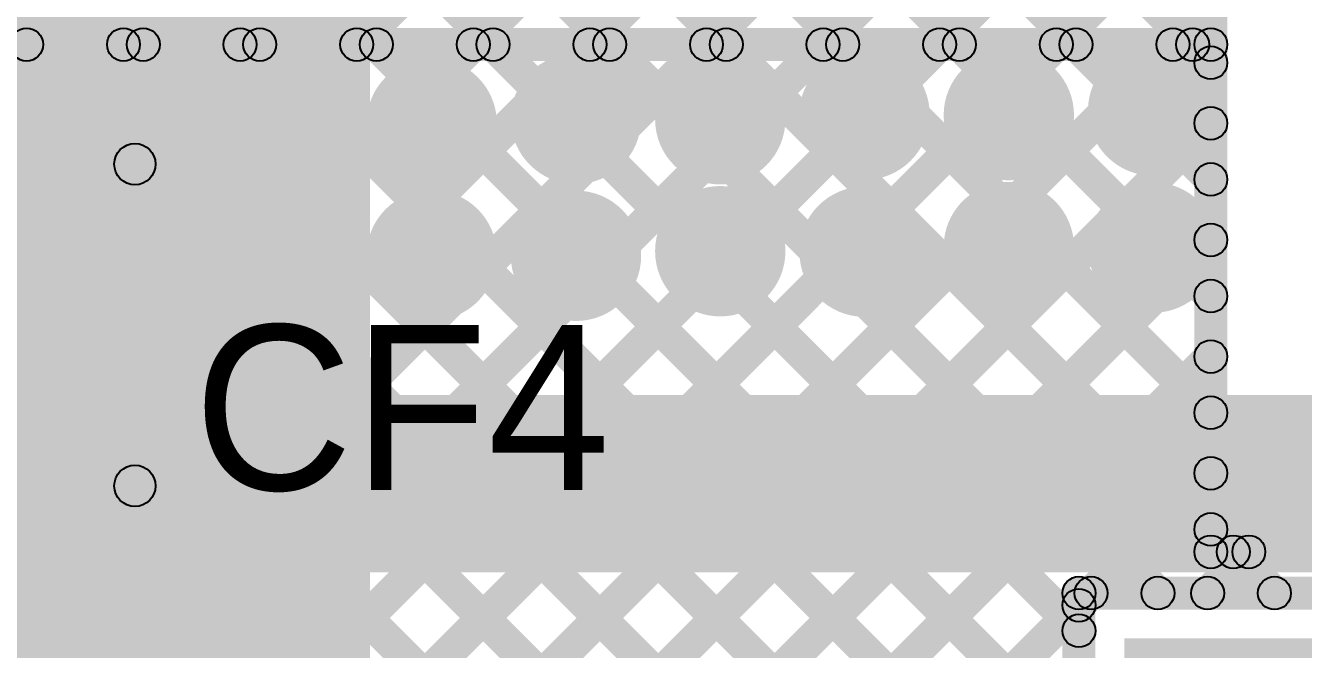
# Model space of a CAD drawing. Header units: millimetres. Extents: x 3.07 to 5.81, y 1.29 to 3.84.
# Drawn here: x 4.4145 to 4.7245, y 3.4713 to 3.6226 of the extents above; entities that cross this region are included whole.
import ezdxf

# ---------------------------------------------------------------- set-up
doc = ezdxf.new("R2010")
doc.units = ezdxf.units.MM
doc.header["$MEASUREMENT"] = 0
for name, color, linetype in [('BottomLayer', 5, 'Continuous'), ('BottomSolder', 6, 'Continuous'), ('TopLayer', 1, 'Continuous'), ('TopOverlay', 2, 'Continuous'), ('TopPaste', 8, 'Continuous'), ('TopSolder', 216, 'Continuous'), ('ViaHoleLayer', 16, 'Continuous')]:
    doc.layers.add(name, color=color, linetype=linetype)

# ---------------------------------------------------------------- blocks, each defined once
blk = doc.blocks.new('EEE_TC1A561UV_81')
at = {"layer": 'TopLayer'}
blk.add_hatch(color=1, dxfattribs=at).paths.add_polyline_path([(0.06102, 0.03937), (0.2185, 0.03937), (0.2185, -0.03937), (0.06102, -0.03937)])
at = {"layer": 'TopOverlay'}
for points in [[(0.12946, 0.16346), (0.13654, 0.17054), (0.17454, 0.13254), (0.16746, 0.12546)], [(0.176, 0.051), (0.166, 0.051), (0.166, 0.129), (0.176, 0.129)]]:
    blk.add_hatch(color=2, dxfattribs=at).paths.add_polyline_path(points)
h = blk.add_hatch(color=2, dxfattribs=at)
edge = h.paths.add_edge_path()
edge.add_arc((0.171, 0.129), 0.005, 0, 360)
h = blk.add_hatch(color=2, dxfattribs=at)
edge = h.paths.add_edge_path()
edge.add_arc((0.171, 0.129), 0.005, 0, 360)
h = blk.add_hatch(color=2, dxfattribs=at)
edge = h.paths.add_edge_path()
edge.add_arc((0.171, 0.051), 0.005, 0, 360)
at = {"layer": 'TopPaste'}
blk.add_hatch(color=8, dxfattribs=at).paths.add_polyline_path([(0.06102, 0.03937), (0.2185, 0.03937), (0.2185, -0.03937), (0.06102, -0.03937)])
at = {"layer": 'TopSolder'}
blk.add_hatch(color=216, dxfattribs=at).paths.add_polyline_path([(0.05702, 0.04337), (0.2225, 0.04337), (0.2225, -0.04337), (0.05702, -0.04337)])
at = {"layer": 'TopOverlay'}
for centre in [(0.171, 0.129), (0.171, 0.129), (0.171, 0.051)]:
    blk.add_circle(centre, 0.005, dxfattribs=at)

msp = doc.modelspace()

# ---------------------------------------------------------------- hatches: boundary and pattern name
at = {"layer": 'BottomLayer'}
for points in [[(4.20407, 3.37817), (4.19841, 3.38383), (4.43541, 3.62083), (4.44107, 3.61517)], [(4.204, 3.614), (4.204, 3.622), (4.702, 3.622), (4.702, 3.614)], [(4.23236, 3.37817), (4.2267, 3.38383), (4.4637, 3.62083), (4.46936, 3.61517)], [(4.26064, 3.37817), (4.25498, 3.38383), (4.49198, 3.62083), (4.49764, 3.61517)], [(4.27048, 3.61517), (4.27614, 3.62083), (4.67283, 3.22414), (4.66717, 3.21848)], [(4.28383, 3.34479), (4.27817, 3.35045), (4.54855, 3.62083), (4.55421, 3.61517)], [(4.28383, 3.31651), (4.27817, 3.32216), (4.57684, 3.62083), (4.58249, 3.61517)], [(4.28383, 3.37308), (4.27817, 3.37873), (4.52027, 3.62083), (4.52592, 3.61517)], [(4.28383, 3.25994), (4.27817, 3.2656), (4.6334, 3.62083), (4.63906, 3.61517)], [(4.28383, 3.28822), (4.27817, 3.29388), (4.60512, 3.62083), (4.61078, 3.61517)], [(4.29035, 3.23817), (4.28469, 3.24383), (4.66169, 3.62083), (4.66735, 3.61517)], [(4.29877, 3.61517), (4.30443, 3.62083), (4.67283, 3.25243), (4.66717, 3.24677)], [(4.31863, 3.23817), (4.31297, 3.24383), (4.68997, 3.62083), (4.69563, 3.61517)], [(4.32705, 3.61517), (4.33271, 3.62083), (4.67283, 3.28071), (4.66717, 3.27505)], [(4.35534, 3.61517), (4.36099, 3.62083), (4.67283, 3.30899), (4.66717, 3.30334)], [(4.38362, 3.61517), (4.38928, 3.62083), (4.67283, 3.33728), (4.66717, 3.33162)], [(4.41191, 3.61517), (4.41756, 3.62083), (4.67283, 3.36556), (4.66717, 3.35991)], [(4.44019, 3.61517), (4.44585, 3.62083), (4.67283, 3.39385), (4.66717, 3.38819)], [(4.46847, 3.61517), (4.47413, 3.62083), (4.67283, 3.42213), (4.66717, 3.41647)], [(4.49676, 3.61517), (4.50242, 3.62083), (4.67283, 3.45042), (4.66717, 3.44476)], [(4.52504, 3.61517), (4.5307, 3.62083), (4.67283, 3.4787), (4.66717, 3.47304)], [(4.55333, 3.61517), (4.55898, 3.62083), (4.69198, 3.48783), (4.68633, 3.48217)], [(4.58161, 3.61517), (4.58727, 3.62083), (4.70483, 3.50327), (4.69917, 3.49761)], [(4.6099, 3.61517), (4.61555, 3.62083), (4.70483, 3.53155), (4.69917, 3.5259)], [(4.63818, 3.61517), (4.64384, 3.62083), (4.70483, 3.55984), (4.69917, 3.55418)], [(4.66646, 3.61517), (4.67212, 3.62083), (4.70483, 3.58812), (4.69917, 3.58246)], [(4.69475, 3.61517), (4.70041, 3.62083), (4.70483, 3.61641), (4.69917, 3.61075)], [(4.706, 3.495), (4.698, 3.495), (4.698, 3.618), (4.706, 3.618)], [(4.34691, 3.23817), (4.34126, 3.24383), (4.69917, 3.60174), (4.70483, 3.59609)], [(4.3752, 3.23817), (4.36954, 3.24383), (4.69917, 3.57346), (4.70483, 3.5678)], [(4.40348, 3.23817), (4.39783, 3.24383), (4.69917, 3.54517), (4.70483, 3.53952)], [(4.67577, 3.48217), (4.67011, 3.48783), (4.69917, 3.51689), (4.70483, 3.51123)], [(4.70405, 3.48217), (4.69839, 3.48783), (4.70839, 3.49783), (4.71405, 3.49217)], [(4.702, 3.491), (4.702, 3.499), (4.736, 3.499), (4.736, 3.491)], [(4.70461, 3.49217), (4.71027, 3.49783), (4.72027, 3.48783), (4.71461, 3.48217)], [(4.67283, 3.47923), (4.66717, 3.48489), (4.67011, 3.48783), (4.67577, 3.48217)], [(4.67, 3.481), (4.67, 3.489), (4.73, 3.489), (4.73, 3.481)], [(4.42183, 3.22823), (4.41617, 3.23389), (4.66717, 3.48489), (4.67283, 3.47923)], [(4.674, 2.02914), (4.666, 2.02914), (4.666, 3.485), (4.674, 3.485)], [(4.681, 2.036), (4.719, 2.036), (4.719, 3.474), (4.681, 3.474)]]:
    msp.add_hatch(color=5, dxfattribs=at).paths.add_polyline_path(points)
h = msp.add_hatch(color=5, dxfattribs=at)
edge = h.paths.add_edge_path()
edge.add_arc((4.41473, 3.618), 0.004, 0, 360)
h = msp.add_hatch(color=5, dxfattribs=at)
edge = h.paths.add_edge_path()
edge.add_arc((4.43824, 3.618), 0.004, 0, 360)
h = msp.add_hatch(color=5, dxfattribs=at)
edge = h.paths.add_edge_path()
edge.add_arc((4.44302, 3.618), 0.004, 0, 360)
h = msp.add_hatch(color=5, dxfattribs=at)
edge = h.paths.add_edge_path()
edge.add_arc((4.46653, 3.618), 0.004, 0, 360)
h = msp.add_hatch(color=5, dxfattribs=at)
edge = h.paths.add_edge_path()
edge.add_arc((4.4713, 3.618), 0.004, 0, 360)
h = msp.add_hatch(color=5, dxfattribs=at)
edge = h.paths.add_edge_path()
edge.add_arc((4.49481, 3.618), 0.004, 0, 360)
h = msp.add_hatch(color=5, dxfattribs=at)
edge = h.paths.add_edge_path()
edge.add_arc((4.49959, 3.618), 0.004, 0, 360)
h = msp.add_hatch(color=5, dxfattribs=at)
edge = h.paths.add_edge_path()
edge.add_arc((4.5231, 3.618), 0.004, 0, 360)
h = msp.add_hatch(color=5, dxfattribs=at)
edge = h.paths.add_edge_path()
edge.add_arc((4.52787, 3.618), 0.004, 0, 360)
h = msp.add_hatch(color=5, dxfattribs=at)
edge = h.paths.add_edge_path()
edge.add_arc((4.55138, 3.618), 0.004, 0, 360)
h = msp.add_hatch(color=5, dxfattribs=at)
edge = h.paths.add_edge_path()
edge.add_arc((4.55616, 3.618), 0.004, 0, 360)
h = msp.add_hatch(color=5, dxfattribs=at)
edge = h.paths.add_edge_path()
edge.add_arc((4.57966, 3.618), 0.004, 0, 360)
h = msp.add_hatch(color=5, dxfattribs=at)
edge = h.paths.add_edge_path()
edge.add_arc((4.58444, 3.618), 0.004, 0, 360)
h = msp.add_hatch(color=5, dxfattribs=at)
edge = h.paths.add_edge_path()
edge.add_arc((4.60795, 3.618), 0.004, 0, 360)
h = msp.add_hatch(color=5, dxfattribs=at)
edge = h.paths.add_edge_path()
edge.add_arc((4.61272, 3.618), 0.004, 0, 360)
h = msp.add_hatch(color=5, dxfattribs=at)
edge = h.paths.add_edge_path()
edge.add_arc((4.63623, 3.618), 0.004, 0, 360)
h = msp.add_hatch(color=5, dxfattribs=at)
edge = h.paths.add_edge_path()
edge.add_arc((4.64101, 3.618), 0.004, 0, 360)
h = msp.add_hatch(color=5, dxfattribs=at)
edge = h.paths.add_edge_path()
edge.add_arc((4.66452, 3.618), 0.004, 0, 360)
h = msp.add_hatch(color=5, dxfattribs=at)
edge = h.paths.add_edge_path()
edge.add_arc((4.66929, 3.618), 0.004, 0, 360)
h = msp.add_hatch(color=5, dxfattribs=at)
edge = h.paths.add_edge_path()
edge.add_arc((4.6928, 3.618), 0.004, 0, 360)
h = msp.add_hatch(color=5, dxfattribs=at)
edge = h.paths.add_edge_path()
edge.add_arc((4.69758, 3.618), 0.004, 0, 360)
h = msp.add_hatch(color=5, dxfattribs=at)
edge = h.paths.add_edge_path()
edge.add_arc((4.702, 3.618), 0.004, 0, 360)
h = msp.add_hatch(color=5, dxfattribs=at)
edge = h.paths.add_edge_path()
edge.add_arc((4.702, 3.618), 0.004, 0, 360)
h = msp.add_hatch(color=5, dxfattribs=at)
edge = h.paths.add_edge_path()
edge.add_arc((4.702, 3.61358), 0.004, 0, 360)
h = msp.add_hatch(color=5, dxfattribs=at)
edge = h.paths.add_edge_path()
edge.add_arc((4.548, 3.6), 0.01181, 0, 360)
h = msp.add_hatch(color=5, dxfattribs=at)
edge = h.paths.add_edge_path()
edge.add_arc((4.583, 3.59989), 0.01181, 0, 360)
h = msp.add_hatch(color=5, dxfattribs=at)
edge = h.paths.add_edge_path()
edge.add_arc((4.618, 3.601), 0.01181, 0, 360)
h = msp.add_hatch(color=5, dxfattribs=at)
edge = h.paths.add_edge_path()
edge.add_arc((4.653, 3.60089), 0.01181, 0, 360)
h = msp.add_hatch(color=5, dxfattribs=at)
edge = h.paths.add_edge_path()
edge.add_arc((4.688, 3.602), 0.01181, 0, 360)
h = msp.add_hatch(color=5, dxfattribs=at)
edge = h.paths.add_edge_path()
edge.add_arc((4.513, 3.59889), 0.01181, 0, 360)
h = msp.add_hatch(color=5, dxfattribs=at)
edge = h.paths.add_edge_path()
edge.add_arc((4.702, 3.59891), 0.004, 0, 360)
h = msp.add_hatch(color=5, dxfattribs=at)
edge = h.paths.add_edge_path()
edge.add_arc((4.702, 3.58529), 0.004, 0, 360)
h = msp.add_hatch(color=5, dxfattribs=at)
edge = h.paths.add_edge_path()
edge.add_arc((4.653, 3.56889), 0.01181, 0, 360)
h = msp.add_hatch(color=5, dxfattribs=at)
edge = h.paths.add_edge_path()
edge.add_arc((4.688, 3.56878), 0.01181, 0, 360)
h = msp.add_hatch(color=5, dxfattribs=at)
edge = h.paths.add_edge_path()
edge.add_arc((4.513, 3.56689), 0.01181, 0, 360)
h = msp.add_hatch(color=5, dxfattribs=at)
edge = h.paths.add_edge_path()
edge.add_arc((4.548, 3.56678), 0.01181, 0, 360)
h = msp.add_hatch(color=5, dxfattribs=at)
edge = h.paths.add_edge_path()
edge.add_arc((4.583, 3.56789), 0.01181, 0, 360)
h = msp.add_hatch(color=5, dxfattribs=at)
edge = h.paths.add_edge_path()
edge.add_arc((4.618, 3.56778), 0.01181, 0, 360)
h = msp.add_hatch(color=5, dxfattribs=at)
edge = h.paths.add_edge_path()
edge.add_arc((4.702, 3.57063), 0.004, 0, 360)
h = msp.add_hatch(color=5, dxfattribs=at)
edge = h.paths.add_edge_path()
edge.add_arc((4.702, 3.55701), 0.004, 0, 360)
h = msp.add_hatch(color=5, dxfattribs=at)
edge = h.paths.add_edge_path()
edge.add_arc((4.702, 3.54235), 0.004, 0, 360)
h = msp.add_hatch(color=5, dxfattribs=at)
edge = h.paths.add_edge_path()
edge.add_arc((4.702, 3.52872), 0.004, 0, 360)
h = msp.add_hatch(color=5, dxfattribs=at)
edge = h.paths.add_edge_path()
edge.add_arc((4.702, 3.51406), 0.004, 0, 360)
h = msp.add_hatch(color=5, dxfattribs=at)
edge = h.paths.add_edge_path()
edge.add_arc((4.702, 3.50044), 0.004, 0, 360)
h = msp.add_hatch(color=5, dxfattribs=at)
edge = h.paths.add_edge_path()
edge.add_arc((4.702, 3.495), 0.004, 0, 360)
h = msp.add_hatch(color=5, dxfattribs=at)
edge = h.paths.add_edge_path()
edge.add_arc((4.702, 3.495), 0.004, 0, 360)
h = msp.add_hatch(color=5, dxfattribs=at)
edge = h.paths.add_edge_path()
edge.add_arc((4.70744, 3.495), 0.004, 0, 360)
h = msp.add_hatch(color=5, dxfattribs=at)
edge = h.paths.add_edge_path()
edge.add_arc((4.71122, 3.495), 0.004, 0, 360)
h = msp.add_hatch(color=5, dxfattribs=at)
edge = h.paths.add_edge_path()
edge.add_arc((4.67, 3.485), 0.004, 0, 360)
h = msp.add_hatch(color=5, dxfattribs=at)
edge = h.paths.add_edge_path()
edge.add_arc((4.67, 3.485), 0.004, 0, 360)
h = msp.add_hatch(color=5, dxfattribs=at)
edge = h.paths.add_edge_path()
edge.add_arc((4.67294, 3.485), 0.004, 0, 360)
h = msp.add_hatch(color=5, dxfattribs=at)
edge = h.paths.add_edge_path()
edge.add_arc((4.67294, 3.485), 0.004, 0, 360)
h = msp.add_hatch(color=5, dxfattribs=at)
edge = h.paths.add_edge_path()
edge.add_arc((4.68916, 3.485), 0.004, 0, 360)
h = msp.add_hatch(color=5, dxfattribs=at)
edge = h.paths.add_edge_path()
edge.add_arc((4.70122, 3.485), 0.004, 0, 360)
h = msp.add_hatch(color=5, dxfattribs=at)
edge = h.paths.add_edge_path()
edge.add_arc((4.71744, 3.485), 0.004, 0, 360)
h = msp.add_hatch(color=5, dxfattribs=at)
edge = h.paths.add_edge_path()
edge.add_arc((4.67, 3.48206), 0.004, 0, 360)
h = msp.add_hatch(color=5, dxfattribs=at)
edge = h.paths.add_edge_path()
edge.add_arc((4.67, 3.48206), 0.004, 0, 360)
h = msp.add_hatch(color=5, dxfattribs=at)
edge = h.paths.add_edge_path()
edge.add_arc((4.67, 3.47587), 0.004, 0, 360)
at = {"layer": 'BottomSolder'}
h = msp.add_hatch(color=6, dxfattribs=at)
edge = h.paths.add_edge_path()
edge.add_arc((4.688, 3.602), 0.01581, 0, 360)
h = msp.add_hatch(color=6, dxfattribs=at)
edge = h.paths.add_edge_path()
edge.add_arc((4.513, 3.59889), 0.01581, 0, 360)
h = msp.add_hatch(color=6, dxfattribs=at)
edge = h.paths.add_edge_path()
edge.add_arc((4.548, 3.6), 0.01581, 0, 360)
h = msp.add_hatch(color=6, dxfattribs=at)
edge = h.paths.add_edge_path()
edge.add_arc((4.583, 3.59989), 0.01581, 0, 360)
h = msp.add_hatch(color=6, dxfattribs=at)
edge = h.paths.add_edge_path()
edge.add_arc((4.618, 3.601), 0.01581, 0, 360)
h = msp.add_hatch(color=6, dxfattribs=at)
edge = h.paths.add_edge_path()
edge.add_arc((4.653, 3.60089), 0.01581, 0, 360)
h = msp.add_hatch(color=6, dxfattribs=at)
edge = h.paths.add_edge_path()
edge.add_arc((4.583, 3.56789), 0.01581, 0, 360)
h = msp.add_hatch(color=6, dxfattribs=at)
edge = h.paths.add_edge_path()
edge.add_arc((4.618, 3.56778), 0.01581, 0, 360)
h = msp.add_hatch(color=6, dxfattribs=at)
edge = h.paths.add_edge_path()
edge.add_arc((4.653, 3.56889), 0.01581, 0, 360)
h = msp.add_hatch(color=6, dxfattribs=at)
edge = h.paths.add_edge_path()
edge.add_arc((4.688, 3.56878), 0.01581, 0, 360)
h = msp.add_hatch(color=6, dxfattribs=at)
edge = h.paths.add_edge_path()
edge.add_arc((4.513, 3.56689), 0.01581, 0, 360)
h = msp.add_hatch(color=6, dxfattribs=at)
edge = h.paths.add_edge_path()
edge.add_arc((4.548, 3.56678), 0.01581, 0, 360)
at = {"layer": 'TopLayer'}
for points in [[(4.28891, 3.73817), (4.29456, 3.74383), (4.80456, 3.23383), (4.79891, 3.22817)], [(4.29883, 3.35979), (4.29317, 3.36545), (4.67155, 3.74383), (4.67721, 3.73817)], [(4.29883, 3.38808), (4.29317, 3.39373), (4.64327, 3.74383), (4.64892, 3.73817)], [(4.29883, 3.50121), (4.29317, 3.50687), (4.53013, 3.74383), (4.53579, 3.73817)], [(4.29883, 3.47293), (4.29317, 3.47859), (4.55841, 3.74383), (4.56407, 3.73817)], [(4.29883, 3.41636), (4.29317, 3.42202), (4.61498, 3.74383), (4.62064, 3.73817)], [(4.29883, 3.44464), (4.29317, 3.4503), (4.5867, 3.74383), (4.59236, 3.73817)], [(4.29883, 3.33151), (4.29317, 3.33716), (4.69917, 3.74316), (4.70483, 3.73751)], [(4.31719, 3.73817), (4.32285, 3.74383), (4.82817, 3.23851), (4.82251, 3.23285)], [(4.34547, 3.73817), (4.35113, 3.74383), (4.82817, 3.26679), (4.82251, 3.26114)], [(4.37376, 3.73817), (4.37942, 3.74383), (4.67283, 3.45042), (4.66717, 3.44476)], [(4.40204, 3.73817), (4.4077, 3.74383), (4.67283, 3.4787), (4.66717, 3.47304)], [(4.43033, 3.73817), (4.43598, 3.74383), (4.69198, 3.48783), (4.68633, 3.48217)], [(4.45861, 3.73817), (4.46427, 3.74383), (4.70483, 3.50327), (4.69917, 3.49761)], [(4.4869, 3.73817), (4.49255, 3.74383), (4.70483, 3.53155), (4.69917, 3.5259)], [(4.51518, 3.73817), (4.52084, 3.74383), (4.70483, 3.55984), (4.69917, 3.55418)], [(4.54346, 3.73817), (4.54912, 3.74383), (4.70483, 3.58812), (4.69917, 3.58246)], [(4.57175, 3.73817), (4.57741, 3.74383), (4.70483, 3.61641), (4.69917, 3.61075)], [(4.706, 3.495), (4.698, 3.495), (4.698, 3.741), (4.706, 3.741)], [(4.28617, 3.71262), (4.29183, 3.71828), (4.77628, 3.23383), (4.77062, 3.22817)], [(4.29883, 3.30322), (4.29317, 3.30888), (4.69917, 3.71488), (4.70483, 3.70922)], [(4.28617, 3.68434), (4.29183, 3.68999), (4.74799, 3.23383), (4.74234, 3.22817)], [(4.29883, 3.27494), (4.29317, 3.2806), (4.69917, 3.6866), (4.70483, 3.68094)], [(4.28617, 3.65605), (4.29183, 3.66171), (4.71971, 3.23383), (4.71405, 3.22817)], [(4.29883, 3.24665), (4.29317, 3.25231), (4.69917, 3.65831), (4.70483, 3.65265)], [(4.23748, 3.64817), (4.24314, 3.65383), (4.66314, 3.23383), (4.65748, 3.22817)], [(4.26577, 3.64817), (4.27143, 3.65383), (4.69143, 3.23383), (4.68577, 3.22817)], [(3.619, 3.575), (4.498, 3.575), (4.498, 3.647), (3.619, 3.647)], [(4.29883, 3.21837), (4.29317, 3.22403), (4.69917, 3.63003), (4.70483, 3.62437)], [(4.29883, 3.19009), (4.29317, 3.19574), (4.69917, 3.60174), (4.70483, 3.59609)], [(4.299, 2.931), (4.498, 2.931), (4.498, 3.585), (4.299, 3.585)], [(4.29883, 3.1618), (4.29317, 3.16746), (4.69917, 3.57346), (4.70483, 3.5678)], [(4.29883, 3.13352), (4.29317, 3.13917), (4.69917, 3.54517), (4.70483, 3.53952)], [(4.401, 3.49), (5.584, 3.49), (5.584, 3.533), (4.401, 3.533)], [(4.67577, 3.48217), (4.67011, 3.48783), (4.69917, 3.51689), (4.70483, 3.51123)], [(4.70405, 3.48217), (4.69839, 3.48783), (4.70839, 3.49783), (4.71405, 3.49217)], [(4.702, 3.491), (4.702, 3.499), (5.595, 3.499), (5.595, 3.491)], [(4.70461, 3.49217), (4.71027, 3.49783), (4.72027, 3.48783), (4.71461, 3.48217)], [(4.67283, 3.47923), (4.66717, 3.48489), (4.67011, 3.48783), (4.67577, 3.48217)], [(4.67, 3.481), (4.67, 3.489), (4.82534, 3.489), (4.82534, 3.481)], [(4.29883, 3.10523), (4.29317, 3.11089), (4.66717, 3.48489), (4.67283, 3.47923)], [(4.674, 3.426), (4.666, 3.426), (4.666, 3.485), (4.674, 3.485)], [(4.681, 3.437), (4.987, 3.437), (4.987, 3.474), (4.681, 3.474)]]:
    msp.add_hatch(color=1, dxfattribs=at).paths.add_polyline_path(points)
h = msp.add_hatch(color=1, dxfattribs=at)
edge = h.paths.add_edge_path()
edge.add_arc((4.702, 3.61358), 0.004, 0, 360)
h = msp.add_hatch(color=1, dxfattribs=at)
edge = h.paths.add_edge_path()
edge.add_arc((4.548, 3.6), 0.01181, 0, 360)
h = msp.add_hatch(color=1, dxfattribs=at)
edge = h.paths.add_edge_path()
edge.add_arc((4.583, 3.59989), 0.01181, 0, 360)
h = msp.add_hatch(color=1, dxfattribs=at)
edge = h.paths.add_edge_path()
edge.add_arc((4.618, 3.601), 0.01181, 0, 360)
h = msp.add_hatch(color=1, dxfattribs=at)
edge = h.paths.add_edge_path()
edge.add_arc((4.653, 3.60089), 0.01181, 0, 360)
h = msp.add_hatch(color=1, dxfattribs=at)
edge = h.paths.add_edge_path()
edge.add_arc((4.688, 3.602), 0.01181, 0, 360)
h = msp.add_hatch(color=1, dxfattribs=at)
edge = h.paths.add_edge_path()
edge.add_arc((4.513, 3.59889), 0.01181, 0, 360)
h = msp.add_hatch(color=1, dxfattribs=at)
edge = h.paths.add_edge_path()
edge.add_arc((4.702, 3.59891), 0.004, 0, 360)
h = msp.add_hatch(color=1, dxfattribs=at)
edge = h.paths.add_edge_path()
edge.add_arc((4.702, 3.58529), 0.004, 0, 360)
h = msp.add_hatch(color=1, dxfattribs=at)
edge = h.paths.add_edge_path()
edge.add_arc((4.653, 3.56889), 0.01181, 0, 360)
h = msp.add_hatch(color=1, dxfattribs=at)
edge = h.paths.add_edge_path()
edge.add_arc((4.688, 3.56878), 0.01181, 0, 360)
h = msp.add_hatch(color=1, dxfattribs=at)
edge = h.paths.add_edge_path()
edge.add_arc((4.513, 3.56689), 0.01181, 0, 360)
h = msp.add_hatch(color=1, dxfattribs=at)
edge = h.paths.add_edge_path()
edge.add_arc((4.548, 3.56678), 0.01181, 0, 360)
h = msp.add_hatch(color=1, dxfattribs=at)
edge = h.paths.add_edge_path()
edge.add_arc((4.583, 3.56789), 0.01181, 0, 360)
h = msp.add_hatch(color=1, dxfattribs=at)
edge = h.paths.add_edge_path()
edge.add_arc((4.618, 3.56778), 0.01181, 0, 360)
h = msp.add_hatch(color=1, dxfattribs=at)
edge = h.paths.add_edge_path()
edge.add_arc((4.702, 3.57063), 0.004, 0, 360)
h = msp.add_hatch(color=1, dxfattribs=at)
edge = h.paths.add_edge_path()
edge.add_arc((4.702, 3.55701), 0.004, 0, 360)
h = msp.add_hatch(color=1, dxfattribs=at)
edge = h.paths.add_edge_path()
edge.add_arc((4.702, 3.54235), 0.004, 0, 360)
h = msp.add_hatch(color=1, dxfattribs=at)
edge = h.paths.add_edge_path()
edge.add_arc((4.702, 3.52872), 0.004, 0, 360)
h = msp.add_hatch(color=1, dxfattribs=at)
edge = h.paths.add_edge_path()
edge.add_arc((4.702, 3.51406), 0.004, 0, 360)
h = msp.add_hatch(color=1, dxfattribs=at)
edge = h.paths.add_edge_path()
edge.add_arc((4.702, 3.50044), 0.004, 0, 360)
h = msp.add_hatch(color=1, dxfattribs=at)
edge = h.paths.add_edge_path()
edge.add_arc((4.702, 3.495), 0.004, 0, 360)
h = msp.add_hatch(color=1, dxfattribs=at)
edge = h.paths.add_edge_path()
edge.add_arc((4.702, 3.495), 0.004, 0, 360)
h = msp.add_hatch(color=1, dxfattribs=at)
edge = h.paths.add_edge_path()
edge.add_arc((4.70744, 3.495), 0.004, 0, 360)
h = msp.add_hatch(color=1, dxfattribs=at)
edge = h.paths.add_edge_path()
edge.add_arc((4.71122, 3.495), 0.004, 0, 360)
h = msp.add_hatch(color=1, dxfattribs=at)
edge = h.paths.add_edge_path()
edge.add_arc((4.67, 3.485), 0.004, 0, 360)
h = msp.add_hatch(color=1, dxfattribs=at)
edge = h.paths.add_edge_path()
edge.add_arc((4.67, 3.485), 0.004, 0, 360)
h = msp.add_hatch(color=1, dxfattribs=at)
edge = h.paths.add_edge_path()
edge.add_arc((4.67294, 3.485), 0.004, 0, 360)
h = msp.add_hatch(color=1, dxfattribs=at)
edge = h.paths.add_edge_path()
edge.add_arc((4.67294, 3.485), 0.004, 0, 360)
h = msp.add_hatch(color=1, dxfattribs=at)
edge = h.paths.add_edge_path()
edge.add_arc((4.68916, 3.485), 0.004, 0, 360)
h = msp.add_hatch(color=1, dxfattribs=at)
edge = h.paths.add_edge_path()
edge.add_arc((4.70122, 3.485), 0.004, 0, 360)
h = msp.add_hatch(color=1, dxfattribs=at)
edge = h.paths.add_edge_path()
edge.add_arc((4.71744, 3.485), 0.004, 0, 360)
h = msp.add_hatch(color=1, dxfattribs=at)
edge = h.paths.add_edge_path()
edge.add_arc((4.67, 3.48206), 0.004, 0, 360)
h = msp.add_hatch(color=1, dxfattribs=at)
edge = h.paths.add_edge_path()
edge.add_arc((4.67, 3.48206), 0.004, 0, 360)
h = msp.add_hatch(color=1, dxfattribs=at)
edge = h.paths.add_edge_path()
edge.add_arc((4.67, 3.47587), 0.004, 0, 360)
at = {"layer": 'TopSolder'}
h = msp.add_hatch(color=216, dxfattribs=at)
edge = h.paths.add_edge_path()
edge.add_arc((4.688, 3.602), 0.01581, 0, 360)
h = msp.add_hatch(color=216, dxfattribs=at)
edge = h.paths.add_edge_path()
edge.add_arc((4.513, 3.59889), 0.01581, 0, 360)
h = msp.add_hatch(color=216, dxfattribs=at)
edge = h.paths.add_edge_path()
edge.add_arc((4.548, 3.6), 0.01581, 0, 360)
h = msp.add_hatch(color=216, dxfattribs=at)
edge = h.paths.add_edge_path()
edge.add_arc((4.583, 3.59989), 0.01581, 0, 360)
h = msp.add_hatch(color=216, dxfattribs=at)
edge = h.paths.add_edge_path()
edge.add_arc((4.618, 3.601), 0.01581, 0, 360)
h = msp.add_hatch(color=216, dxfattribs=at)
edge = h.paths.add_edge_path()
edge.add_arc((4.653, 3.60089), 0.01581, 0, 360)
h = msp.add_hatch(color=216, dxfattribs=at)
edge = h.paths.add_edge_path()
edge.add_arc((4.583, 3.56789), 0.01581, 0, 360)
h = msp.add_hatch(color=216, dxfattribs=at)
edge = h.paths.add_edge_path()
edge.add_arc((4.618, 3.56778), 0.01581, 0, 360)
h = msp.add_hatch(color=216, dxfattribs=at)
edge = h.paths.add_edge_path()
edge.add_arc((4.653, 3.56889), 0.01581, 0, 360)
h = msp.add_hatch(color=216, dxfattribs=at)
edge = h.paths.add_edge_path()
edge.add_arc((4.688, 3.56878), 0.01581, 0, 360)
h = msp.add_hatch(color=216, dxfattribs=at)
edge = h.paths.add_edge_path()
edge.add_arc((4.513, 3.56689), 0.01581, 0, 360)
h = msp.add_hatch(color=216, dxfattribs=at)
edge = h.paths.add_edge_path()
edge.add_arc((4.548, 3.56678), 0.01581, 0, 360)
at = {"layer": 'ViaHoleLayer'}
h = msp.add_hatch(color=16, dxfattribs=at)
edge = h.paths.add_edge_path()
edge.add_arc((4.618, 3.601), 0.00787, 0, 360)
h = msp.add_hatch(color=16, dxfattribs=at)
edge = h.paths.add_edge_path()
edge.add_arc((4.653, 3.60089), 0.00787, 0, 360)
h = msp.add_hatch(color=16, dxfattribs=at)
edge = h.paths.add_edge_path()
edge.add_arc((4.688, 3.602), 0.00787, 0, 360)
h = msp.add_hatch(color=16, dxfattribs=at)
edge = h.paths.add_edge_path()
edge.add_arc((4.513, 3.59889), 0.00787, 0, 360)
h = msp.add_hatch(color=16, dxfattribs=at)
edge = h.paths.add_edge_path()
edge.add_arc((4.548, 3.6), 0.00787, 0, 360)
h = msp.add_hatch(color=16, dxfattribs=at)
edge = h.paths.add_edge_path()
edge.add_arc((4.583, 3.59989), 0.00787, 0, 360)
h = msp.add_hatch(color=16, dxfattribs=at)
edge = h.paths.add_edge_path()
edge.add_arc((4.513, 3.56689), 0.00787, 0, 360)
h = msp.add_hatch(color=16, dxfattribs=at)
edge = h.paths.add_edge_path()
edge.add_arc((4.548, 3.56678), 0.00787, 0, 360)
h = msp.add_hatch(color=16, dxfattribs=at)
edge = h.paths.add_edge_path()
edge.add_arc((4.583, 3.56789), 0.00787, 0, 360)
h = msp.add_hatch(color=16, dxfattribs=at)
edge = h.paths.add_edge_path()
edge.add_arc((4.618, 3.56778), 0.00787, 0, 360)
h = msp.add_hatch(color=16, dxfattribs=at)
edge = h.paths.add_edge_path()
edge.add_arc((4.653, 3.56889), 0.00787, 0, 360)
h = msp.add_hatch(color=16, dxfattribs=at)
edge = h.paths.add_edge_path()
edge.add_arc((4.688, 3.56878), 0.00787, 0, 360)

# ---------------------------------------------------------------- linework, layer by layer
at = {"layer": 'BottomLayer', "const_width": 0.02}
msp.add_lwpolyline([(4.712, 3.639, -0.414214), (4.757, 3.594)], format="xyb", dxfattribs=at)
at = {"layer": 'BottomLayer'}
for centre in [(4.41473, 3.618), (4.43824, 3.618), (4.44302, 3.618), (4.46653, 3.618), (4.4713, 3.618), (4.49481, 3.618), (4.49959, 3.618), (4.5231, 3.618), (4.52787, 3.618), (4.55138, 3.618), (4.55616, 3.618), (4.57966, 3.618), (4.58444, 3.618), (4.60795, 3.618), (4.61272, 3.618), (4.63623, 3.618), (4.64101, 3.618), (4.66452, 3.618), (4.66929, 3.618), (4.6928, 3.618), (4.69758, 3.618), (4.702, 3.618), (4.702, 3.618), (4.702, 3.61358), (4.702, 3.59891), (4.702, 3.58529), (4.702, 3.57063), (4.702, 3.55701), (4.702, 3.54235), (4.702, 3.52872), (4.702, 3.51406), (4.702, 3.50044), (4.702, 3.495), (4.702, 3.495), (4.70744, 3.495), (4.71122, 3.495), (4.67, 3.485), (4.67, 3.485), (4.67294, 3.485), (4.67294, 3.485), (4.68916, 3.485), (4.70122, 3.485), (4.71744, 3.485), (4.67, 3.48206), (4.67, 3.48206), (4.67, 3.47587)]:
    msp.add_circle(centre, 0.004, dxfattribs=at)
at = {"layer": 'TopLayer'}
for centre in [(4.702, 3.61358), (4.702, 3.59891), (4.702, 3.58529), (4.702, 3.57063), (4.702, 3.55701), (4.702, 3.54235), (4.702, 3.52872), (4.702, 3.51406), (4.702, 3.50044), (4.702, 3.495), (4.702, 3.495), (4.70744, 3.495), (4.71122, 3.495), (4.67, 3.485), (4.67, 3.485), (4.67294, 3.485), (4.67294, 3.485), (4.68916, 3.485), (4.70122, 3.485), (4.71744, 3.485), (4.67, 3.48206), (4.67, 3.48206), (4.67, 3.47587)]:
    msp.add_circle(centre, 0.004, dxfattribs=at)

# ---------------------------------------------------------------- block references
at = {"rotation": 360}
msp.add_blockref('EEE_TC1A561UV_81', (4.27, 3.46), dxfattribs=at)

# ---------------------------------------------------------------- texts
at = {"layer": 'TopOverlay'}
msp.add_text('CF4', height=0.04, dxfattribs=at).set_placement((4.45524, 3.51))

doc.saveas('drawing.dxf')
